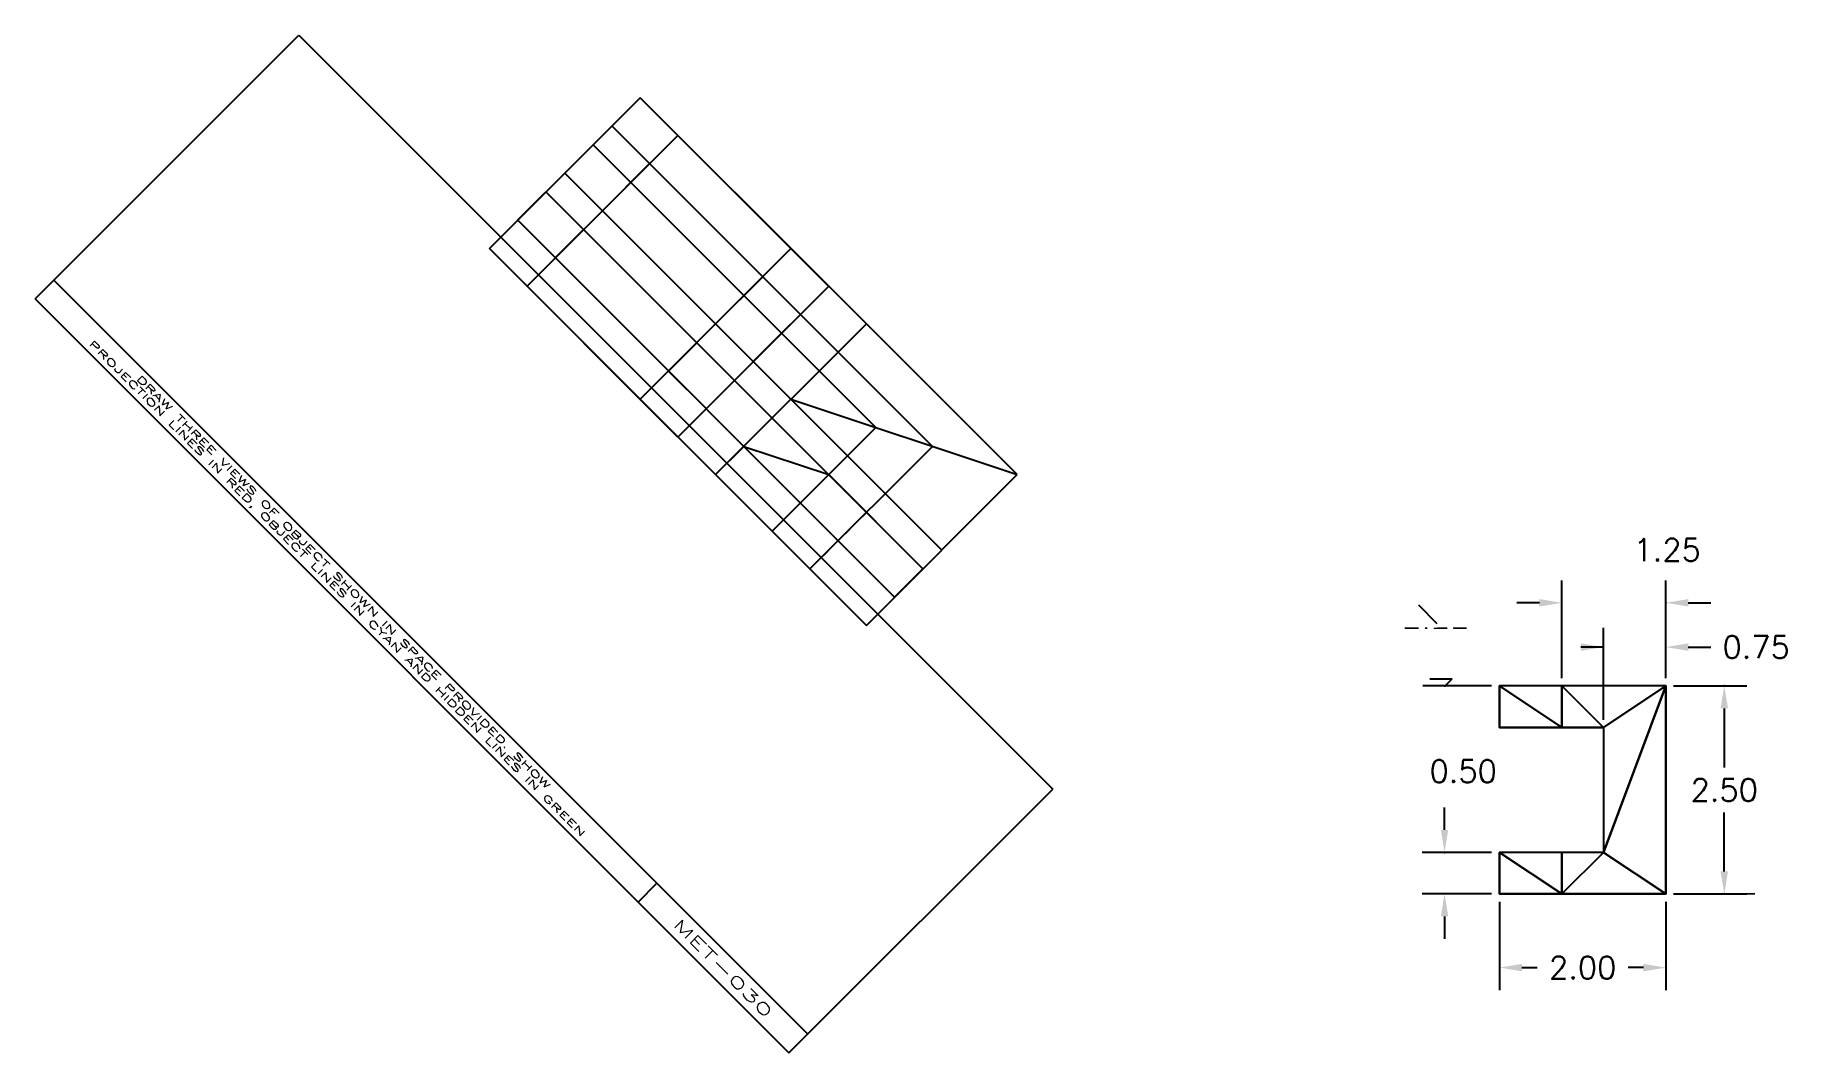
# Model space of a CAD drawing. Extents: x -1.3 to 15.1, y -14 to -4.5.
import ezdxf
from ezdxf.enums import TextEntityAlignment as Align

# ---------------------------------------------------------------- set-up
doc = ezdxf.new("R2010")
doc.units = 0
doc.header["$MEASUREMENT"] = 0
doc.linetypes.add('HIDDEN2', pattern=[0.1875, 0.125, -0.0625])
doc.layers.get('0').update_dxf_attribs({"linetype": 'CONTINUOUS'})
doc.layers.get('DEFPOINTS').update_dxf_attribs({"linetype": 'CONTINUOUS'})
for name, color, linetype in [('CONSTRUCTION', 24, 'CONTINUOUS'), ('DIMENSION', 1, 'CONTINUOUS'), ('HIDDEN-GREEN', 3, 'HIDDEN2')]:
    doc.layers.add(name, color=color, linetype=linetype)
doc.styles.add('ROMANS', font='romans')

msp = doc.modelspace()

# ---------------------------------------------------------------- linework, layer by layer
at = {"extrusion": (-0.612372, -0.612372, 0.5)}
for p, q in [((-1.321, -6.938, -4.192), (1.153, -4.463, 1.87)), ((1.153, -4.463, 1.87), (8.224, -11.534, 1.87)), ((4.355, -5.051, -0.852), (3.648, -5.758, -2.584)), ((6.123, -6.818, -0.852), (4.355, -5.051, -0.852)), ((3.913, -5.492, -1.935), (4.266, -5.846, -1.935)), ((4.001, -6.111, -2.584), (4.443, -5.669, -1.502)), ((4.443, -5.669, -1.502), (5.504, -6.73, -1.502)), ((3.648, -5.758, -2.584), (4.001, -6.111, -2.584)), ((2.941, -6.465, -4.316), (3.471, -5.934, -3.017)), ((3.471, -5.934, -3.017), (5.239, -7.702, -3.017)), ((3.206, -6.2, -3.667), (3.559, -6.553, -3.667)), ((3.294, -6.818, -4.316), (3.824, -6.288, -3.017)), ((4.708, -8.233, -4.316), (2.941, -6.465, -4.316)), ((5.504, -6.73, -1.502), (5.062, -7.172, -2.584)), ((-1.145, -6.761, -3.759), (5.926, -13.833, -3.759)), ((5.415, -7.525, -2.584), (6.123, -6.818, -0.852)), ((-1.321, -6.938, -4.192), (5.75, -14.009, -4.192)), ((5.327, -6.907, -1.935), (5.681, -7.26, -1.935)), ((5.062, -7.172, -2.584), (5.415, -7.525, -2.584)), ((4.885, -7.349, -3.017), (4.355, -7.879, -4.316)), ((4.62, -7.614, -3.667), (4.973, -7.967, -3.667)), ((5.239, -7.702, -3.017), (4.708, -8.233, -4.316)), ((5.062, -8.586, -4.316), (5.327, -8.321, -3.667)), ((5.327, -8.321, -3.667), (6.123, -8.586, -3.017)), ((6.476, -10, -4.316), (5.062, -8.586, -4.316)), ((6.123, -8.586, -3.017), (7.006, -9.47, -3.017)), ((7.006, -9.47, -3.017), (6.476, -10, -4.316)), ((13, -10.568, -1.726), (12.415, -10.568, -2.311)), ((12.415, -10.568, -2.311), (12.415, -10.568, -2.896)), ((13.975, -10.568, -1.726), (13, -10.568, -1.726)), ((13.975, -10.568, -1.726), (13.975, -12.518, -1.726)), ((13.39, -10.958, -2.896), (13.39, -11.269, -2.896)), ((13.39, -10.958, -1.726), (13.39, -12.128, -1.726)), ((13.39, -10.958, -2.896), (13.39, -11.269, -2.896)), ((5.75, -14.009, -4.192), (8.224, -11.534, 1.87)), ((13, -12.128, -1.726), (12.415, -12.128, -2.311)), ((12.415, -12.128, -2.311), (12.415, -12.128, -2.896)), ((13.39, -12.128, -1.726), (13, -12.128, -1.726)), ((4.335, -12.595, -4.192), (4.512, -12.418, -3.759)), ((13.975, -12.518, -1.726), (13.975, -12.518, -2.896))]:
    msp.add_line(p, q, dxfattribs=at)
at = {"layer": 'CONSTRUCTION', "extrusion": (-0.612372, -0.612372, 0.5)}
for p, q in [((4.355, -5.051, -0.852), (2.941, -6.465, -4.316)), ((7.89, -8.586, -0.852), (4.355, -5.051, -0.852)), ((4.708, -5.404, -0.852), (3.294, -6.818, -4.316)), ((7.095, -8.321, -1.502), (4.09, -5.316, -1.502)), ((6.564, -8.144, -1.935), (3.913, -5.492, -1.935)), ((7.183, -9.293, -2.584), (3.648, -5.758, -2.584)), ((3.471, -5.934, -3.017), (7.006, -9.47, -3.017)), ((3.206, -6.2, -3.667), (6.741, -9.735, -3.667)), ((2.941, -6.465, -4.316), (6.476, -10, -4.316)), ((5.769, -6.465, -0.852), (4.355, -7.879, -4.316)), ((6.123, -6.818, -0.852), (4.708, -8.233, -4.316)), ((5.062, -8.586, -4.316), (6.476, -7.172, -0.852)), ((5.769, -7.879, -2.584), (7.89, -8.586, -0.852)), ((6.564, -8.144, -1.935), (5.592, -9.116, -4.316)), ((7.095, -8.321, -1.502), (5.946, -9.47, -4.316)), ((6.476, -10, -4.316), (7.89, -8.586, -0.852)), ((11.831, -9.984, -2.311), (11.658, -9.811, -2.311))]:
    msp.add_line(p, q, dxfattribs=at)
at = {"layer": 'DEFPOINTS', "color": 0, "linetype": 'ByBlock'}
for p in [(13.975, -10.107, -1.726), (12.415, -10.568, -2.896), (13, -10.568, -1.726), (13.975, -10.568, -1.726), (13.975, -10.568, -1.726), (13.975, -10.568, -1.726), (12.415, -10.958, -2.896), (13.39, -10.958, -1.726), (12.415, -12.128, -2.896), (12.415, -12.518, -2.896), (12.415, -12.518, -2.896), (13.975, -12.518, -2.896), (13.975, -12.518, -1.726)]:
    msp.add_point(p, dxfattribs=at)
at = {"layer": 'DEFPOINTS', "color": 0, "linetype": 'ByBlock', "extrusion": (4.14436e-17, -1, 8.07189e-17)}
for p in [(12.415, -10.568, -2.896), (12.415, -10.568, -2.311), (13.975, -12.518, -2.896), (13.975, -12.518, -1.726)]:
    msp.add_point(p, dxfattribs=at)
at = {"layer": 'DIMENSION', "color": 1, "linetype": 'ByBlock'}
for p, q in [((13, -10.495, -1.726), (13, -9.578, -1.726)), ((13.975, -10.495, -1.726), (13.975, -9.578, -1.726)), ((12.789, -9.788, -1.726), (12.578, -9.788, -1.726)), ((14.185, -9.788, -1.726), (14.396, -9.788, -1.726)), ((13.39, -10.885, -1.726), (13.39, -10.023, -1.726)), ((13.39, -10.203, -1.726), (13.179, -10.203, -1.726)), ((14.185, -10.203, -1.726), (14.396, -10.203, -1.726)), ((11.761, -10.502, -1.729), (11.972, -10.502, -1.729)), ((14.048, -10.568, -1.726), (14.733, -10.568, -1.726)), ((14.523, -10.779, -1.726), (14.523, -11.332, -1.726)), ((11.899, -11.917, -2.896), (11.899, -11.707, -2.896)), ((14.523, -12.307, -1.726), (14.523, -11.754, -1.726)), ((12.341, -12.128, -2.896), (11.688, -12.128, -2.896)), ((12.341, -12.518, -2.896), (11.688, -12.518, -2.896)), ((12.415, -12.591, -2.896), (12.415, -13.42, -2.896)), ((13.975, -12.591, -2.896), (13.975, -13.42, -2.896)), ((14.048, -12.518, -1.726), (14.733, -12.518, -1.726)), ((11.899, -12.729, -2.896), (11.899, -12.939, -2.896)), ((12.625, -13.209, -2.896), (12.768, -13.209, -2.896)), ((13.764, -13.209, -2.896), (13.621, -13.209, -2.896))]:
    msp.add_line(p, q, dxfattribs=at)
at = {"layer": 'DIMENSION', "color": 1, "extrusion": (-0.612372, -0.612372, 0.5)}
msp.add_line((11.906, -10.568, -1.89), (11.972, -10.502, -1.729), dxfattribs=at)
at = {"layer": 'DIMENSION', "color": 1, "linetype": 'ByBlock', "extrusion": (4.14436e-17, -1, 8.07189e-17)}
for p, q in [((12.341, -10.568, -2.311), (11.695, -10.568, -2.311)), ((12.341, -10.568, -2.896), (11.695, -10.568, -2.896)), ((11.906, -10.568, -3.107), (11.906, -10.568, -3.317)), ((11.906, -10.568, -2.1), (11.906, -10.568, -1.89)), ((14.048, -12.518, -2.896), (14.731, -12.518, -2.896)), ((14.048, -12.518, -1.726), (14.731, -12.518, -1.726)), ((14.521, -12.518, -2.685), (14.521, -12.518, -2.522)), ((14.521, -12.518, -1.937), (14.521, -12.518, -2.1))]:
    msp.add_line(p, q, dxfattribs=at)
at = {"layer": 'DIMENSION', "color": 0, "linetype": 'ByBlock'}
for p in [(13.975, -9.788, -1.726), (11.898, -10.568, -2.896), (11.899, -12.128, -2.896)]:
    msp.add_point(p, dxfattribs=at)
at = {"layer": 'DIMENSION', "color": 0, "linetype": 'ByBlock', "extrusion": (4.14436e-17, -1, 8.07189e-17)}
msp.add_point((11.906, -10.568, -2.311), dxfattribs=at)
at = {"layer": 'DIMENSION', "color": 1, "linetype": 'ByBlock'}
msp.add_point((14.523, -10.568, -1.726), dxfattribs=at)
at = {"layer": 'DIMENSION', "color": 1, "linetype": 'ByBlock', "extrusion": (4.14436e-17, -1, 8.07189e-17)}
msp.add_point((14.521, -12.518, -1.726), dxfattribs=at)
at = {"layer": 'DIMENSION', "color": 1, "linetype": 'ByBlock'}
for points in [[(12.789, -9.753, -1.726), (12.789, -9.823, -1.726), (13, -9.788, -1.726)], [(14.185, -9.753, -1.726), (14.185, -9.823, -1.726), (13.975, -9.788, -1.726)], [(13.179, -10.168, -1.726), (13.179, -10.238, -1.726), (13.39, -10.203, -1.726)], [(14.185, -10.168, -1.726), (14.185, -10.238, -1.726), (13.975, -10.203, -1.726)], [(14.488, -10.779, -1.726), (14.558, -10.779, -1.726), (14.523, -10.568, -1.726)], [(11.864, -11.917, -2.896), (11.934, -11.917, -2.896), (11.899, -12.128, -2.896)], [(14.488, -12.307, -1.726), (14.558, -12.307, -1.726), (14.523, -12.518, -1.726)], [(11.864, -12.729, -2.896), (11.934, -12.729, -2.896), (11.899, -12.518, -2.896)], [(12.625, -13.174, -2.896), (12.625, -13.244, -2.896), (12.415, -13.209, -2.896)], [(13.764, -13.174, -2.896), (13.764, -13.244, -2.896), (13.975, -13.209, -2.896)]]:
    msp.add_solid(points, dxfattribs=at)
at = {"layer": 'DIMENSION', "color": 1, "linetype": 'ByBlock', "extrusion": (4.14436e-17, -1, 8.07189e-17)}
for points in [[(11.871, -3.107, 10.568), (11.941, -3.107, 10.568), (11.906, -2.896, 10.568)], [(11.871, -2.1, 10.568), (11.941, -2.1, 10.568), (11.906, -2.311, 10.568)], [(14.486, -2.685, 12.518), (14.556, -2.685, 12.518), (14.521, -2.896, 12.518)], [(14.486, -1.937, 12.518), (14.556, -1.937, 12.518), (14.521, -1.726, 12.518)]]:
    msp.add_solid(points, dxfattribs=at)
at = {"layer": 'HIDDEN-GREEN', "extrusion": (-0.612372, -0.612372, 0.5)}
msp.add_line((6.476, -8.94, -3.017), (5.946, -9.47, -4.316), dxfattribs=at)

# ---------------------------------------------------------------- texts
at = {"color": 18, "true_color": 0x030303, "extrusion": (-0.612372, -0.612372, 0.5)}
msp.add_text('FALL 2025', height=0.001, dxfattribs=at).set_placement((3.972, -6.551, 2.962))
at = {"extrusion": (-0.612372, -0.612372, 0.5), "style": 'ROMANS'}
for s, height, p in [('PROJECTION LINES IN RED, OBJECT LINES IN CYAN AND HIDDEN LINES IN GREEN', 0.12023, (7.896, -6.401, 2.962)), ('DRAW THREE VIEWS OF OBJECT SHOWN IN SPACE PROVIDED. SHOW', 0.12023, (7.896, -6.215, 2.962)), ('MET-030', 0.2, (12.972, -6.301, 2.962))]:
    msp.add_text(s, height=height, dxfattribs=at).set_placement(p, align=Align.MIDDLE)
at = {"layer": 'DIMENSION', "color": 1, "linetype": 'ByBlock', "style": 'ROMANS'}
for s, p in [('1.25', (13.987, -9.291, -2.121)), ('0.75', (14.822, -10.203, -1.726)), ('0.50', (12.074, -11.367, -3.045)), ('2.50', (14.523, -11.543, -1.726)), ('2.00', (13.195, -13.209, -2.896))]:
    msp.add_text(s, height=0.2106, dxfattribs=at).set_placement(p, align=Align.MIDDLE_CENTER)
at = {"layer": 'DIMENSION', "color": 1, "linetype": 'ByBlock', "extrusion": (4.14436e-17, -1, 8.07189e-17), "style": 'ROMANS'}
for s, p in [('0.75', (11.816, -2.118, 10.027)), ('1.50', (14.521, -2.311, 12.518))]:
    msp.add_text(s, height=0.2106, dxfattribs=at).set_placement(p, align=Align.MIDDLE_CENTER)

# ---------------------------------------------------------------- meshes
at = {"color": 7}
mesh = msp.add_polyface(dxfattribs=at)
corners = [(12.415, -10.568, -2.311), (12.415, -10.958, -2.311), (13, -10.958, -1.726), (13, -10.568, -1.726), (12.415, -12.128, -2.311), (12.415, -12.518, -2.311), (13, -12.518, -1.726), (13, -12.128, -1.726)]
mesh.append_faces([[corners[k] for k in face] for face in [(0, 1, 2), (2, 3, 0), (4, 5, 6), (6, 7, 4)]], dxfattribs={"vtx2": -1, "color": 7})
mesh = msp.add_polyface(dxfattribs=at)
corners = [(12.415, -10.568, -2.896), (12.415, -10.958, -2.896), (12.415, -10.568, -2.311), (12.415, -10.958, -2.311), (12.415, -12.128, -2.311), (12.415, -12.518, -2.896), (12.415, -12.518, -2.311), (12.415, -12.128, -2.896)]
mesh.append_faces([[corners[k] for k in face] for face in [(4, 5, 6)]], dxfattribs={"vtx0": -1, "color": 7})
mesh.append_faces([[corners[k] for k in face] for face in [(0, 1, 2)]], dxfattribs={"vtx1": -1, "color": 7})
mesh.append_faces([[corners[k] for k in face] for face in [(1, 3, 2), (4, 7, 5)]], dxfattribs={"vtx2": -1, "color": 7})
mesh = msp.add_polyface(dxfattribs=at)
corners = [(13.39, -12.128, -1.726), (13.975, -12.518, -1.726), (13.975, -10.568, -1.726), (13.39, -10.958, -1.726), (13, -10.568, -1.726), (13, -12.518, -1.726), (13, -12.128, -1.726), (13, -10.958, -1.726)]
mesh.append_faces([[corners[k] for k in face] for face in [(0, 1, 2), (2, 3, 0), (0, 5, 1)]], dxfattribs={"vtx0": -1, "vtx2": -1, "color": 7})
mesh.append_faces([[corners[k] for k in face] for face in [(2, 4, 3)]], dxfattribs={"vtx1": -1, "vtx2": -1, "color": 7})
mesh.append_faces([[corners[k] for k in face] for face in [(0, 6, 5), (4, 7, 3)]], dxfattribs={"vtx2": -1, "color": 7})
mesh = msp.add_polyface(dxfattribs=at)
corners = [(12.415, -10.958, -2.896), (13, -10.958, -1.726), (13.39, -10.958, -1.726), (12.415, -10.958, -2.311), (13.39, -10.958, -2.896)]
mesh.append_faces([[corners[k] for k in face] for face in [(0, 1, 3), (2, 0, 4)]], dxfattribs={"vtx0": -1, "color": 7})
mesh.append_faces([[corners[k] for k in face] for face in [(0, 2, 1)]], dxfattribs={"vtx0": -1, "vtx2": -1, "color": 7})
mesh = msp.add_polyface(dxfattribs=at)
corners = [(12.415, -12.518, -2.896), (13.975, -12.518, -2.896), (13, -12.518, -1.726), (12.415, -12.518, -2.311), (13.975, -12.518, -1.726)]
mesh.append_faces([[corners[k] for k in face] for face in [(0, 1, 2)]], dxfattribs={"vtx1": -1, "vtx2": -1, "color": 7})
mesh.append_faces([[corners[k] for k in face] for face in [(2, 3, 0), (1, 4, 2)]], dxfattribs={"vtx2": -1, "color": 7})

doc.saveas('drawing.dxf')
